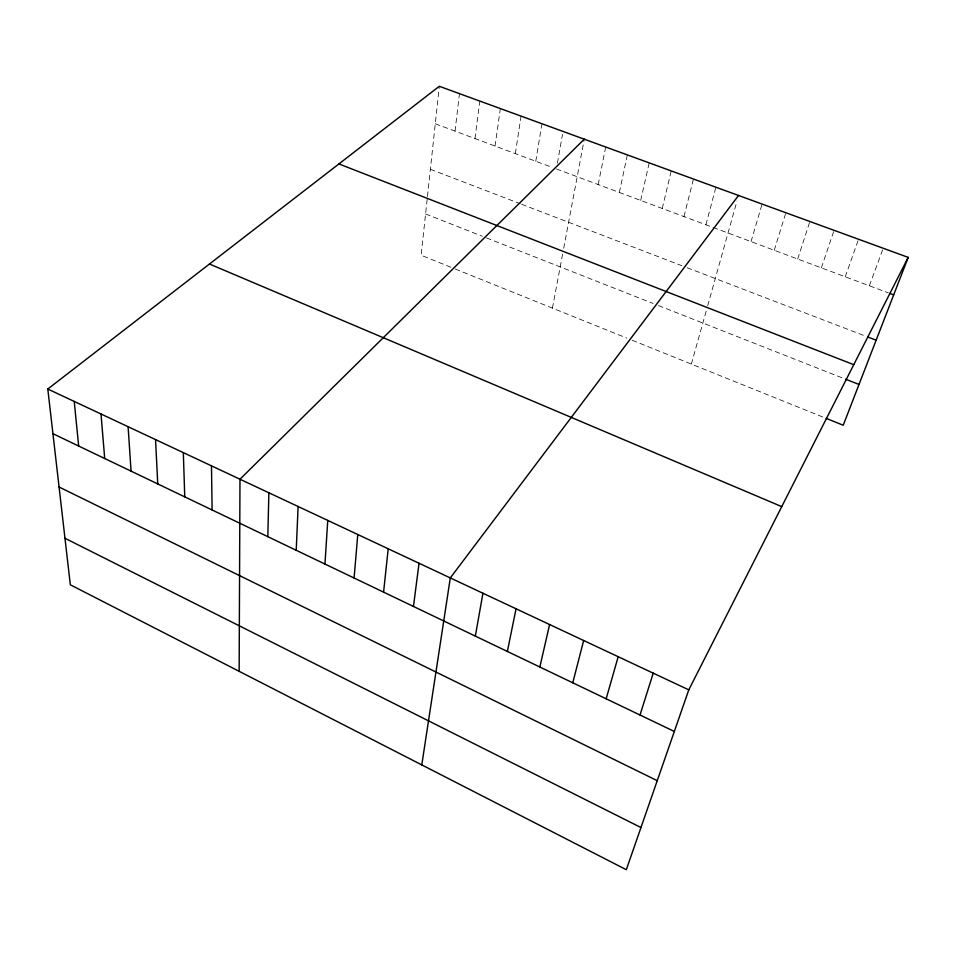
<?xml version="1.0" encoding="UTF-8"?>
<svg xmlns="http://www.w3.org/2000/svg" width="956" height="956" viewBox="0 0 956 956"><rect width="100%" height="100%" fill="white"/><g stroke="black" fill="none" stroke-linecap="round" stroke-linejoin="round"><path stroke-width="0.72" stroke-dasharray="4.78 3.58" d="M427.153 199.302L421.13 255.252L453.945 268.469M427.44 196.601L439.306 86.291M455.032 131.127L459.478 93.652M474.965 138.56L479.828 101.073M495.053 146.065L500.346 108.566M515.332 153.629L521.056 116.118M535.766 161.253L541.944 123.73M557.408 163.177L562.498 134.306M552.425 308.131L562.953 252.288M563.717 248.225L584.271 139.182M598.181 184.556L605.722 147.009M619.345 192.455L627.351 154.908M640.699 200.425L649.196 162.867M662.245 208.468L671.232 170.909M683.97 216.57L693.458 179.023M705.91 224.756L715.901 187.209M691.355 364.081L706.926 308.453M707.679 305.753L736.98 201.035M751.034 241.605L762.087 204.058M774.252 250.269L785.856 212.734M797.698 259.016L809.852 221.493M821.359 267.847L834.086 230.336M845.247 276.762L858.548 239.263M869.351 285.76L883.26 248.273M435.279 123.754L552.269 167.419M556.392 168.961L888.291 292.835M430.379 169.284L520.315 203.771M521.641 204.273L681.807 265.684M687.137 267.728L866.423 336.476M425.575 213.941L482.326 236.275M486.449 237.901L653.008 303.422M658.481 305.585L844.184 378.636M455.259 269.006L626.873 338.113M632.167 340.24L824.885 417.856"/><path stroke-width="1.43" d="M239.143 671.303L239.98 479.231L584.271 139.182M267.823 536.675L268.863 492.782M296.217 550.274L298.117 506.501M324.968 564.052L327.753 520.411M354.09 578.01L357.783 534.512M383.583 592.146L388.208 548.792M413.458 606.462L419.039 563.263M421.787 764.908L450.3 577.926L738.534 195.466M475.335 636.11L482.935 593.246M507.373 651.454L516.037 608.781M539.841 667.025L549.604 624.531M572.764 682.799L583.662 640.508M606.152 698.788L618.197 656.712M639.994 715.016L653.235 673.155M908.2 257.379L688.786 689.85L626.311 869.709L70.326 584.797L47.8 389.032L439.306 86.291L908.2 257.379L843.228 425.241L826.199 418.381M889.642 293.337L893.693 294.854M867.809 337.002L876.138 340.205M338.914 163.93L853.756 364.678M845.534 379.174L859.014 384.467M209.472 264.023L781.745 506.62M47.8 389.032L688.786 689.85M52.938 433.701L674.327 731.46M59.081 487.01L657.238 780.67M64.972 538.264L640.95 827.538M74.233 401.436L78.667 446.034M101.001 413.996L104.706 458.51M128.104 426.723L131.068 471.141M155.541 439.593L157.752 483.927M183.325 452.642L184.759 496.869M211.479 465.847L212.101 509.978"/></g></svg>
